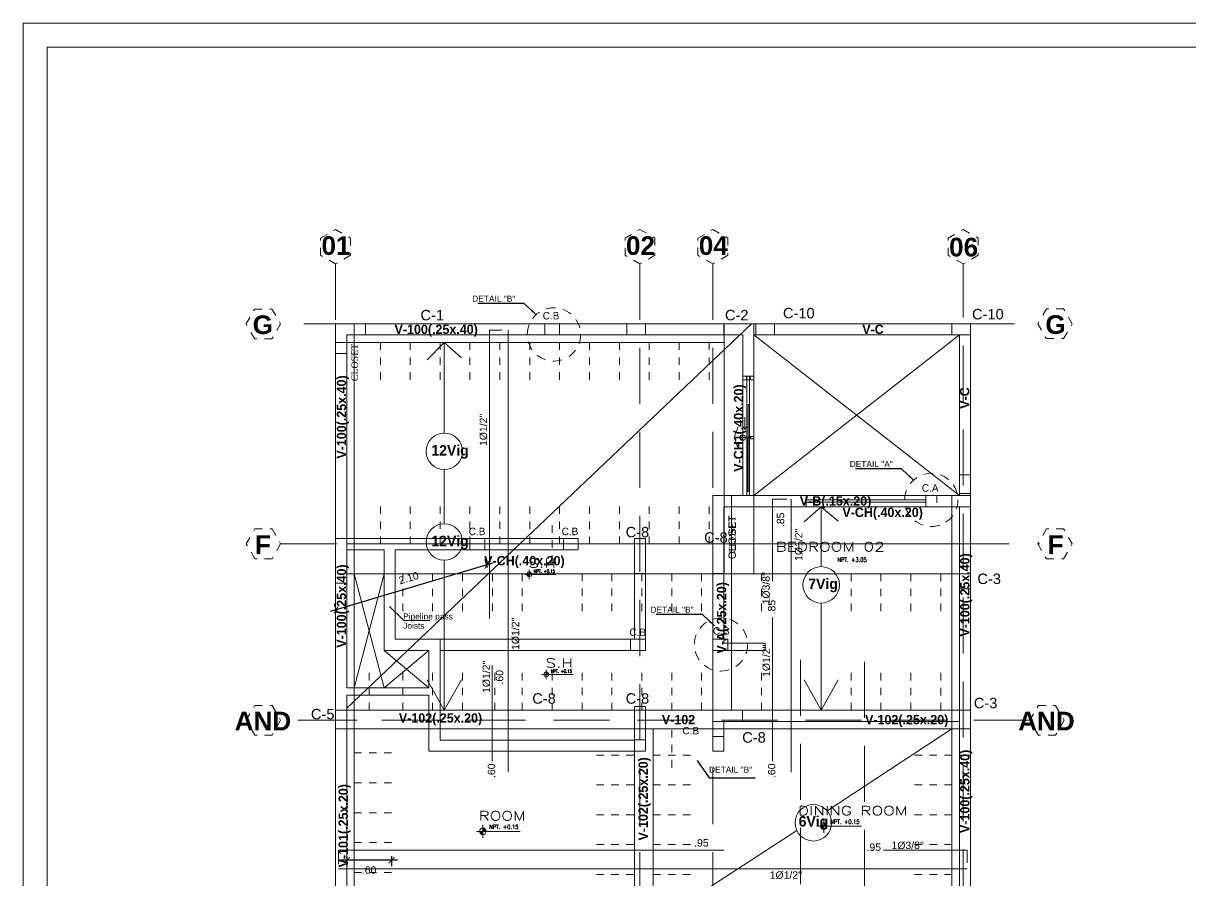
# Model space of a CAD drawing. Header units: millimetres. Extents: x -59 to 123, y 54 to 155.
# Drawn here: x -58.94 to -43.33, y 72.66 to 84.13 of the extents above; entities that cross this region are included whole.
import ezdxf
from ezdxf.enums import TextEntityAlignment as Align

# ---------------------------------------------------------------- set-up
doc = ezdxf.new("R2010")
doc.units = ezdxf.units.MM
for name, pattern in [('ACAD_ISO02W100', [15, 12, -3]), ('CONTINUA', [0]), ('DASHED', [0.75, 0.5, -0.25]), ('DASHED2', [0.375, 0.25, -0.125]), ('RAYITAS', [0.375, 0.25, -0.125])]:
    doc.linetypes.add(name, pattern=pattern)
doc.layers.get('0').update_dxf_attribs({"lineweight": 9})
doc.layers.get('Defpoints').update_dxf_attribs({"lineweight": 0})
doc.layers.add('A-TEX 010', color=7, linetype='Continuous')
doc.layers.add('TEXTO', color=2, linetype='Continuous')
for name, color, linetype, lineweight in [('A_mobiliario', 252, 'Continuous', 15), ('ACERO', 150, 'CONTINUA', 40), ('COLUMNAS', 1, 'Continuous', 53), ('COTA', 4, 'Continuous', 9), ('COTAS', 8, 'Continuous', 5), ('DET-CORTE', 86, 'Continuous', 50), ('EJES', 6, 'ACAD_ISO02W100', 5), ('murobajo', 7, 'Continuous', 30), ('MUROS', 7, 'Continuous', 80), ('PLUMA 1', 1, 'Continuous', 9), ('pluma1', 1, 'Continuous', 9), ('TEXTO VIGAS', 2, 'Continuous', 20), ('VENTANAS', 7, 'Continuous', 0), ('VIDRIO', 7, 'Continuous', 5), ('VIGAS', 2, 'Continuous', 25), ('viguetas', 254, 'DASHED2', 9)]:
    doc.layers.add(name, color=color, linetype=linetype, lineweight=lineweight)
doc.styles.add('estilo1', font='arial.ttf')
doc.styles.add('Henry', font='GOTHICB.TTF')
doc.styles.add('LUIS', font='arial.ttf')
doc.styles.add('ROMANS', font='ROMANS.SHX', dxfattribs={"width": 1.35, "height": 0.29})
doc.styles.add('ROMANS 0.75', font='romans.shx', dxfattribs={"width": 0.75})
doc.styles.get("Standard").update_dxf_attribs({"font": 'arial.ttf'})
doc.styles.add('STILUS', font='arial.ttf')
doc.styles.add('style1', font='arial.ttf', dxfattribs={"height": 0.1})
doc.styles.add('style2', font='bgothm.ttf')
doc.dimstyles.new('luis', dxfattribs={"dimtxt": 0.08, "dimasz": 0.05, "dimexe": 0.05, "dimexo": 0.1, "dimgap": 0.05, "dimtad": 2, "dimzin": 4, "dimdsep": 46, "dimtxsty": 'LUIS', "dimblk": 'ARCHTICK', "dimcen": 2, "dimdle": 0.05, "dimclrd": 256, "dimclre": 256, "dimclrt": 56, "dimaunit": 1, "dimadec": 0, "dimazin": 0, "dimtfac": 1, "dimtix": 1, "dimtmove": 0, "dimatfit": 3, "dimfxl": 1, "dimlwd": -1, "dimlwe": -1, "dimarcsym": 0})
doc.dimstyles.new('luis1', dxfattribs={"dimtxt": 0.1, "dimasz": 0.08, "dimexe": 0.08, "dimexo": 0.08, "dimgap": 0.08, "dimtad": 2, "dimzin": 4, "dimdsep": 46, "dimtxsty": 'style1', "dimblk": 'ARCHTICK', "dimcen": 2, "dimdle": 0.08, "dimclrd": 256, "dimclre": 256, "dimclrt": 256, "dimadec": 0, "dimazin": 1, "dimtfac": 1, "dimtix": 1, "dimtmove": 0, "dimatfit": 3, "dimfxl": 1, "dimtolj": 1, "dimarcsym": 0})

# ---------------------------------------------------------------- blocks, each defined once
blk = doc.blocks.new('A$C45F17A5E')
at = {"color": 250, "lineweight": 0}
for p, q in [((0.13, 0.259), (0.13, 0.203)), ((0.144, 0.229), (0.144, 0)), ((0.158, 0.259), (0.158, 0.203))]:
    blk.add_line(p, q, dxfattribs=at)
blk.add_lwpolyline([(0.288, 0.052), (0.144, 0), (0, 0.052)], dxfattribs=at)
blk.add_circle((0.144, 0.114), 0.0379, dxfattribs=at)
blk = doc.blocks.new('_ArchTick')
at = {"color": 0, "linetype": 'ByBlock', "const_width": 0.15}
blk.add_lwpolyline([(-0.5, -0.5), (0.5, 0.5)], dxfattribs=at)
blk = doc.blocks.new('*D875')
at = {"layer": 'Defpoints', "color": 0, "ltscale": 0.02, "transparency": 16777216}
for p in [(-54.61, 73.057), (-54.61, 72.923), (-54.01, 73.057)]:
    blk.add_point(p, dxfattribs=at)
at = {"layer": 'viguetas', "linetype": 'Continuous', "lineweight": -2, "ltscale": 0.02, "transparency": 16777216}
for p, q in [((-53.93, 72.923), (-54.69, 72.923)), ((-54.61, 72.977), (-54.61, 72.843)), ((-54.01, 72.977), (-54.01, 72.843))]:
    blk.add_line(p, q, dxfattribs=at)
at = {"layer": 'viguetas', "lineweight": -2, "ltscale": 0.02, "transparency": 16777216, "xscale": 0.08, "yscale": 0.08, "zscale": 0.08, "rotation": 180}
blk.add_blockref('_ArchTick', (-54.61, 72.923), dxfattribs=at)
at = {"layer": 'viguetas', "lineweight": -2, "ltscale": 0.02, "transparency": 16777216, "xscale": 0.08, "yscale": 0.08, "zscale": 0.08}
blk.add_blockref('_ArchTick', (-54.01, 72.923), dxfattribs=at)
at = {"layer": 'viguetas', "lineweight": 5, "ltscale": 0.02, "transparency": 16777216, "insert": (-54.31, 72.792), "char_height": 0.1, "attachment_point": 5, "style": 'style1'}
blk.add_mtext('\\A1;.60', dxfattribs=at)
blk = doc.blocks.new('*D1095')
at = {"layer": 'COLUMNAS', "linetype": 'Continuous', "lineweight": -2, "transparency": 16777216}
for p, q in [((-52.659, 76.901), (-54.827, 76.255)), ((-52.724, 76.837), (-52.759, 76.955)), ((-54.738, 76.237), (-54.773, 76.355))]:
    blk.add_line(p, q, dxfattribs=at)
at = {"layer": 'Defpoints', "color": 0, "linetype": 'CONTINUA', "transparency": 16777216}
for p in [(-52.701, 76.76), (-54.751, 76.278), (-54.715, 76.16)]:
    blk.add_point(p, dxfattribs=at)
at = {"layer": 'COLUMNAS', "linetype": 'CONTINUA', "lineweight": -2, "transparency": 16777216, "xscale": 0.08, "yscale": 0.08, "zscale": 0.08}
for p, rotation in [((-52.736, 76.878), 16.58571095109226), ((-54.751, 76.278), 196.5857109510922)]:
    blk.add_blockref('_ArchTick', p, dxfattribs=dict(at, rotation=rotation))
at = {"layer": 'COLUMNAS', "linetype": 'CONTINUA', "lineweight": 5, "transparency": 16777216, "insert": (-53.781, 76.703), "char_height": 0.1, "attachment_point": 5, "rotation": 16.5857, "style": 'style1'}
blk.add_mtext('\\A1;2.10', dxfattribs=at)

msp = doc.modelspace()

# ---------------------------------------------------------------- linework, layer by layer
at = {"lineweight": 5}
for p, q in [((-49.3099, 79.4074), (-49.3099, 77.8074)), ((-52.2278, 76.751), (-51.8062, 76.751)), ((-51.9994, 75.4116), (-51.5778, 75.4116)), ((-51.9391, 75.3491), (-51.9391, 75.474)), ((-48.307, 73.3788), (-47.7215, 73.3788)), ((-52.8722, 73.3107), (-52.2867, 73.3107))]:
    msp.add_line(p, q, dxfattribs=at)
at = {"color": 3, "lineweight": 5, "ltscale": 0.2}
for points in [[(-51.7599, 79.9574), (-51.9599, 79.9574), (-51.9599, 80.1074), (-51.7599, 80.1074)], [(-52.7599, 77.0824), (-52.9599, 77.0824), (-52.9599, 77.2324), (-52.7599, 77.2324)], [(-51.5102, 77.0824), (-51.7102, 77.0824), (-51.7102, 77.2324), (-51.5102, 77.2324)], [(-50.6102, 75.7324), (-50.8102, 75.7324), (-50.8102, 75.8824), (-50.6102, 75.8824)], [(-49.7076, 75.8824), (-49.5076, 75.8824), (-49.5076, 75.7324), (-49.7076, 75.7324)], [(-49.7102, 74.3824), (-49.7102, 74.5824), (-49.5602, 74.5824), (-49.5602, 74.3824)]]:
    msp.add_lwpolyline(points, close=True, dxfattribs=at)
at = {"lineweight": 5}
for points in [[(-49.2815, 78.8585), (-49.2815, 78.6862)], [(-49.2579, 78.7321), (-49.2815, 78.6862), (-49.3052, 78.7321)], [(-52.1675, 76.6886), (-52.1675, 76.8135)], [(-52.7884, 73.224), (-52.7884, 73.3975)], [(-48.2233, 73.2921), (-48.2233, 73.4656)]]:
    msp.add_lwpolyline(points, dxfattribs=at)
at = {"color": 3, "linetype": 'RAYITAS', "lineweight": 5, "ltscale": 0.2}
msp.add_lwpolyline([(-46.7099, 77.8074), (-46.7099, 77.6574), (-46.8599, 77.6574), (-46.8599, 77.8074)], close=True, dxfattribs=at)
at = {"lineweight": 5}
for points, const_width in [([(-52.1835, 76.751, 0.4142136), (-52.1675, 76.7351)], 0.0319), ([(-52.1516, 76.751, 0.4142136), (-52.1675, 76.767, 0.4142136)], 0.0319), ([(-48.2454, 73.3788, 0.4142136), (-48.2233, 73.3567)], 0.0443), ([(-48.2011, 73.3788, 0.4142136), (-48.2233, 73.401, 0.4142136)], 0.0443), ([(-52.8106, 73.3107, 0.4142136), (-52.7884, 73.2886)], 0.0443), ([(-52.7663, 73.3107, 0.4142136), (-52.7884, 73.3329, 0.4142136)], 0.0443)]:
    msp.add_lwpolyline(points, format="xyb", dxfattribs=dict(at, const_width=const_width))
for centre, radius in [((-52.1675, 76.751), 0.0319), ((-51.9391, 75.4116), 0.0319), ((-48.2233, 73.3788), 0.0443), ((-52.7884, 73.3107), 0.0443)]:
    msp.add_circle(centre, radius, dxfattribs=at)
for start, end in [(180, 270), (0, 90)]:
    msp.add_arc((-51.9391, 75.4116), 0.0159, start, end, dxfattribs=at)
at = {"layer": 'A_mobiliario', "color": 6, "lineweight": 5}
for points in [[(-54.7602, 79.7074), (-54.6102, 79.7074), (-54.6102, 79.9574), (-54.3602, 79.9574), (-54.3602, 80.1074), (-54.7602, 80.1074), (-54.7602, 79.7074)], [(-54.7602, 79.7074), (-54.6102, 79.7074), (-54.6102, 79.9574), (-54.3602, 79.9574), (-54.3602, 80.1074), (-54.7602, 80.1074), (-54.7602, 79.7074)], [(-54.7599, 79.7074), (-54.6099, 79.7074), (-54.6099, 79.9574), (-54.3599, 79.9574), (-54.3599, 80.1074), (-54.7599, 80.1074), (-54.7599, 79.7074)], [(-54.7599, 79.7074), (-54.6099, 79.7074), (-54.6099, 79.9574), (-54.3599, 79.9574), (-54.3599, 80.1074), (-54.7599, 80.1074), (-54.7599, 79.7074)], [(-49.5602, 80.1074), (-49.1602, 80.1074), (-49.1602, 79.3574), (-49.3102, 79.3574), (-49.3102, 79.9574), (-49.5602, 79.9574), (-49.5602, 80.1074), (-49.1602, 80.1074)], [(-49.5602, 80.1074), (-49.1602, 80.1074), (-49.1602, 79.3574), (-49.3102, 79.3574), (-49.3102, 79.9574), (-49.5602, 79.9574), (-49.5602, 80.1074), (-49.1602, 80.1074)], [(-49.5599, 80.1074), (-49.1599, 80.1074), (-49.1599, 79.3574), (-49.3099, 79.3574), (-49.3099, 79.9574), (-49.5599, 79.9574), (-49.5599, 80.1074), (-49.1599, 80.1074)], [(-49.5599, 80.1074), (-49.1599, 80.1074), (-49.1599, 79.3574), (-49.3099, 79.3574), (-49.3099, 79.9574), (-49.5599, 79.9574), (-49.5599, 80.1074), (-49.1599, 80.1074)]]:
    msp.add_lwpolyline(points, dxfattribs=at)
at = {"layer": 'A_mobiliario', "color": 5, "lineweight": 5}
for points in [[(-54.7599, 79.7074), (-54.6099, 79.7074), (-54.6099, 79.9574), (-54.3599, 79.9574), (-54.3599, 80.1074), (-54.7599, 80.1074), (-54.7599, 79.7074)], [(-49.5599, 80.1074), (-49.1599, 80.1074), (-49.1599, 79.3574), (-49.3099, 79.3574), (-49.3099, 79.9574), (-49.5599, 79.9574), (-49.5599, 80.1074), (-49.1599, 80.1074)]]:
    msp.add_lwpolyline(points, dxfattribs=at)
at = {"layer": 'A_mobiliario', "color": 6, "lineweight": 5}
for points in [[(-50.6102, 79.9574), (-50.6102, 80.1074), (-50.8602, 80.1074), (-50.8602, 79.9574)], [(-50.6102, 79.9574), (-50.6102, 80.1074), (-50.8602, 80.1074), (-50.8602, 79.9574)], [(-49.1352, 79.9574), (-48.8852, 79.9574), (-48.8852, 80.1074), (-49.1352, 80.1074)], [(-49.1352, 79.9574), (-48.8852, 79.9574), (-48.8852, 80.1074), (-49.1352, 80.1074)], [(-49.1349, 79.9574), (-48.8849, 79.9574), (-48.8849, 80.1074), (-49.1349, 80.1074)], [(-49.1349, 79.9574), (-48.8849, 79.9574), (-48.8849, 80.1074), (-49.1349, 80.1074)], [(-46.5102, 79.9574), (-46.2602, 79.9574), (-46.2602, 80.1074), (-46.5102, 80.1074)], [(-46.5102, 79.9574), (-46.2602, 79.9574), (-46.2602, 80.1074), (-46.5102, 80.1074)], [(-46.5099, 79.9574), (-46.2599, 79.9574), (-46.2599, 80.1074), (-46.5099, 80.1074)], [(-46.5099, 79.9574), (-46.2599, 79.9574), (-46.2599, 80.1074), (-46.5099, 80.1074)], [(-46.2602, 77.8324), (-46.2602, 78.0824), (-46.4102, 78.0824), (-46.4102, 77.8324)], [(-46.2599, 77.8324), (-46.2599, 78.0824), (-46.4099, 78.0824), (-46.4099, 77.8324)], [(-54.6102, 77.2324), (-54.7602, 77.2324), (-54.7602, 76.6324), (-54.6102, 76.6324)], [(-54.6102, 77.2324), (-54.7602, 77.2324), (-54.7602, 76.6324), (-54.6102, 76.6324)], [(-54.6099, 77.2324), (-54.7599, 77.2324), (-54.7599, 76.6324), (-54.6099, 76.6324)], [(-54.6099, 77.2324), (-54.7599, 77.2324), (-54.7599, 76.6324), (-54.6099, 76.6324)], [(-50.7602, 77.16), (-50.6102, 77.16), (-50.6102, 76.7645), (-50.7602, 76.7645)], [(-50.7599, 77.16), (-50.6099, 77.16), (-50.6099, 76.7645), (-50.7599, 76.7645)], [(-49.7102, 77.16), (-49.5602, 77.16), (-49.5602, 76.7645), (-49.7102, 76.7645)], [(-49.7099, 77.16), (-49.5599, 77.16), (-49.5599, 76.7645), (-49.7099, 76.7645)], [(-46.2602, 77.16), (-46.4102, 77.16), (-46.4102, 76.56), (-46.2602, 76.56)], [(-46.2602, 77.16), (-46.4102, 77.16), (-46.4102, 76.56), (-46.2602, 76.56)], [(-46.2599, 77.16), (-46.4099, 77.16), (-46.4099, 76.56), (-46.2599, 76.56)], [(-46.2599, 77.16), (-46.4099, 77.16), (-46.4099, 76.56), (-46.2599, 76.56)], [(-54.5102, 74.9329), (-54.7602, 74.9329), (-54.7602, 74.6829), (-54.5102, 74.6829)], [(-54.5102, 74.9329), (-54.7602, 74.9329), (-54.7602, 74.6829), (-54.5102, 74.6829)], [(-54.5099, 74.9329), (-54.7599, 74.9329), (-54.7599, 74.6829), (-54.5099, 74.6829)], [(-54.5099, 74.9329), (-54.7599, 74.9329), (-54.7599, 74.6829), (-54.5099, 74.6829)], [(-50.7602, 74.9324), (-50.6102, 74.9324), (-50.6102, 74.537), (-50.7602, 74.537)], [(-50.7599, 74.9324), (-50.6099, 74.9324), (-50.6099, 74.537), (-50.7599, 74.537)], [(-49.7102, 74.7824), (-49.7102, 74.9324), (-49.3148, 74.9324), (-49.3148, 74.7824)], [(-49.3148, 74.9324), (-49.3148, 74.7824), (-49.7102, 74.7824), (-49.7102, 74.9324)], [(-49.7099, 74.7824), (-49.7099, 74.9324), (-49.3144, 74.9324), (-49.3144, 74.7824)], [(-49.3144, 74.9324), (-49.3144, 74.7824), (-49.7099, 74.7824), (-49.7099, 74.9324)], [(-46.2602, 74.9324), (-46.4102, 74.9324), (-46.4102, 74.3324), (-46.2602, 74.3324)], [(-46.2602, 74.9324), (-46.4102, 74.9324), (-46.4102, 74.3324), (-46.2602, 74.3324)], [(-46.2599, 74.9324), (-46.4099, 74.9324), (-46.4099, 74.3324), (-46.2599, 74.3324)], [(-46.2599, 74.9324), (-46.4099, 74.9324), (-46.4099, 74.3324), (-46.2599, 74.3324)]]:
    msp.add_lwpolyline(points, close=True, dxfattribs=at)
at = {"layer": 'A_mobiliario', "color": 5, "lineweight": 5}
for points in [[(-49.1349, 79.9574), (-48.8849, 79.9574), (-48.8849, 80.1074), (-49.1349, 80.1074)], [(-46.5099, 79.9574), (-46.2599, 79.9574), (-46.2599, 80.1074), (-46.5099, 80.1074)], [(-54.6099, 77.2324), (-54.7599, 77.2324), (-54.7599, 76.6324), (-54.6099, 76.6324)], [(-50.7599, 77.16), (-50.6099, 77.16), (-50.6099, 76.7645), (-50.7599, 76.7645)], [(-46.2599, 77.16), (-46.4099, 77.16), (-46.4099, 76.56), (-46.2599, 76.56)], [(-54.5099, 74.9329), (-54.7599, 74.9329), (-54.7599, 74.6829), (-54.5099, 74.6829)], [(-50.7599, 74.9324), (-50.6099, 74.9324), (-50.6099, 74.537), (-50.7599, 74.537)], [(-46.2599, 74.9324), (-46.4099, 74.9324), (-46.4099, 74.3324), (-46.2599, 74.3324)]]:
    msp.add_lwpolyline(points, close=True, dxfattribs=at)
at = {"layer": 'ACERO', "lineweight": 5}
for p, q in [((-48.9109, 76.1793), (-48.9109, 74.4793)), ((-52.6613, 75.5361), (-52.6613, 74.2523)), ((-48.9109, 75.5361), (-48.9109, 74.2523)), ((-49.5597, 73.0574), (-54.7218, 73.0574)), ((-54.7218, 72.8719), (-54.7218, 73.0574)), ((-46.3054, 73.0574), (-47.4253, 73.0574)), ((-46.3054, 72.8874), (-46.3054, 73.0574)), ((-46.3054, 72.8074), (-54.7182, 72.8074))]:
    msp.add_line(p, q, dxfattribs=at)
for points in [[(-52.701, 76.16), (-52.701, 80.0227), (-52.5337, 80.0227)], [(-52.451, 80.0227), (-52.451, 74.1045)], [(-48.9109, 76.6628), (-48.9109, 77.7565), (-48.7182, 77.7565)], [(-48.6597, 77.7575), (-48.6597, 74.1045)]]:
    msp.add_lwpolyline(points, dxfattribs=at)
at = {"layer": 'COTAS', "linetype": 'RAYITAS', "lineweight": 5, "ltscale": 0.5}
for centre in [(-51.8366, 79.9637), (-46.7846, 77.7484), (-49.6007, 75.8128)]:
    msp.add_circle(centre, 0.3563, dxfattribs=at)
at = {"layer": 'Defpoints', "lineweight": 5, "ltscale": 0.5}
msp.add_lwpolyline([(-58.9383, 54.3471), (-14.6883, 54.3471), (-14.6883, 84.1298), (-58.9383, 84.1298)], close=True, dxfattribs=at)
at = {"layer": 'DET-CORTE', "lineweight": 5, "ltscale": 0.5}
msp.add_lwpolyline([(-58.6204, 54.6651), (-15.0063, 54.6651), (-15.0063, 83.8118), (-58.6204, 83.8118)], close=True, dxfattribs=at)
at = {"layer": 'EJES', "linetype": 'DASHED', "lineweight": 5, "ltscale": 1.5}
for p, q in [((-54.7602, 80.9086), (-54.7602, 59.7498)), ((-54.7602, 80.9086), (-54.7602, 59.7498)), ((-50.6852, 80.9086), (-50.6852, 59.7498)), ((-50.6852, 80.9086), (-50.6852, 59.7498)), ((-49.7102, 80.9086), (-49.7102, 59.7498)), ((-46.3602, 68.9408), (-46.3602, 80.9086)), ((-51.0604, 80.1049), (-55.5243, 80.1049)), ((-49.7953, 80.1074), (-45.3314, 80.1074)), ((-55.4941, 77.16), (-45.3314, 77.16)), ((-48.5352, 75.6058), (-48.5352, 60.3311)), ((-47.6792, 75.5808), (-47.6792, 60.3062)), ((-52.2661, 74.7981), (-55.5229, 74.7981)), ((-45.468, 74.7981), (-55.1151, 74.7981))]:
    msp.add_line(p, q, dxfattribs=at)
at = {"layer": 'EJES', "lineweight": 5, "ltscale": 0.003}
for points in [[(-54.5605, 81.0239), (-54.7602, 80.9086), (-54.9598, 81.0239), (-54.9598, 81.2544), (-54.7602, 81.3696), (-54.5605, 81.2544)], [(-50.4855, 81.0239), (-50.6852, 80.9086), (-50.8848, 81.0239), (-50.8848, 81.2544), (-50.6852, 81.3696), (-50.4855, 81.2544)], [(-49.5105, 81.0239), (-49.7102, 80.9086), (-49.9098, 81.0239), (-49.9098, 81.2544), (-49.7102, 81.3696), (-49.5105, 81.2544)], [(-46.1605, 81.0239), (-46.3602, 80.9086), (-46.5598, 81.0239), (-46.5598, 81.2544), (-46.3602, 81.3696), (-46.1605, 81.2544)], [(-55.8413, 79.9053), (-55.9565, 80.1049), (-55.8413, 80.3046), (-55.6108, 80.3046), (-55.4955, 80.1049), (-55.6108, 79.9053)], [(-45.0144, 79.9078), (-44.8992, 80.1074), (-45.0144, 80.307), (-45.2449, 80.307), (-45.3602, 80.1074), (-45.2449, 79.9078)], [(-55.8399, 76.9603), (-55.9551, 77.16), (-55.8399, 77.3596), (-55.6094, 77.3596), (-55.4941, 77.16), (-55.6094, 76.9603)], [(-45.0144, 76.9603), (-44.8992, 77.16), (-45.0144, 77.3596), (-45.2449, 77.3596), (-45.3602, 77.16), (-45.2449, 76.9603)], [(-55.8399, 74.5985), (-55.9551, 74.7981), (-55.8399, 74.9978), (-55.6094, 74.9978), (-55.4941, 74.7981), (-55.6094, 74.5985)], [(-45.3527, 74.5985), (-45.468, 74.7981), (-45.3527, 74.9978), (-45.1222, 74.9978), (-45.0069, 74.7981), (-45.1222, 74.5985)]]:
    msp.add_lwpolyline(points, close=True, dxfattribs=at)
at = {"layer": 'murobajo', "lineweight": 5}
for p, q in [((-49.1599, 80.1074), (-46.2599, 80.1074)), ((-46.2599, 77.8074), (-46.2599, 80.1074)), ((-46.4099, 79.9574), (-49.1599, 79.9574)), ((-46.4099, 77.8074), (-46.4099, 79.9574)), ((-48.4599, 77.8074), (-46.8599, 77.8074)), ((-48.4599, 77.6574), (-46.8599, 77.6574))]:
    msp.add_line(p, q, dxfattribs=at)
at = {"layer": 'MUROS', "linetype": 'CONTINUA', "lineweight": 5}
for p, q in [((-49.1602, 80.1074), (-54.7602, 80.1074)), ((-54.7602, 80.1074), (-54.7602, 64.6824)), ((-49.1602, 80.1074), (-46.2602, 80.1074)), ((-49.1602, 79.4074), (-49.1602, 80.1074)), ((-46.2602, 77.8074), (-46.2602, 80.1074)), ((-49.3102, 79.9574), (-54.6102, 79.9574)), ((-54.6102, 79.9574), (-54.6102, 77.2324)), ((-49.3102, 79.4074), (-49.3102, 79.9574)), ((-46.4102, 79.9574), (-49.1602, 79.9574)), ((-49.1602, 79.9574), (-46.4102, 77.8074)), ((-46.4102, 79.9574), (-49.1602, 77.8074)), ((-46.4102, 77.8074), (-46.4102, 79.9574)), ((-49.3102, 79.4074), (-49.1602, 79.4074)), ((-49.2527, 77.8074), (-49.2527, 79.4074)), ((-49.2202, 77.8074), (-49.2202, 79.4074)), ((-49.7102, 77.8074), (-49.7102, 75.7324)), ((-49.7102, 77.8074), (-48.4602, 77.8074)), ((-49.7102, 77.8074), (-49.7102, 75.7324)), ((-48.4602, 77.8074), (-48.4602, 77.6574)), ((-48.4602, 77.7499), (-46.8602, 77.7499)), ((-46.8602, 77.8074), (-46.2602, 77.8074)), ((-46.8602, 77.6574), (-46.8602, 77.8074)), ((-46.2602, 71.9074), (-46.2602, 77.8074)), ((-49.5602, 77.6574), (-49.5602, 75.8324)), ((-49.5602, 77.6574), (-48.4602, 77.6574)), ((-48.4602, 77.7174), (-46.8602, 77.7174)), ((-46.8602, 77.6574), (-46.4102, 77.6574)), ((-46.4102, 74.9324), (-46.4102, 77.6574)), ((-54.0102, 77.2324), (-54.6102, 77.2324)), ((-54.6102, 77.2324), (-51.5102, 77.2324)), ((-54.0099, 77.2324), (-54.6099, 77.2324)), ((-54.0099, 77.2324), (-54.6099, 77.2324)), ((-51.5102, 77.2324), (-51.5102, 77.0824)), ((-50.7602, 77.2324), (-50.6102, 77.2324)), ((-50.7602, 77.2324), (-50.7602, 75.8824)), ((-50.6102, 77.2324), (-50.6102, 75.7324)), ((-54.6102, 77.0824), (-54.6102, 76.6074)), ((-54.6102, 77.0824), (-54.6102, 75.2324)), ((-54.6102, 77.0824), (-54.1102, 77.0824)), ((-54.5099, 77.0824), (-54.1099, 77.0824)), ((-54.1102, 77.0824), (-54.1102, 75.7324)), ((-53.9602, 77.0824), (-51.5102, 77.0824)), ((-53.9602, 77.0824), (-53.9602, 75.8824)), ((-53.3602, 75.8824), (-50.7602, 75.8824)), ((-53.3602, 75.7324), (-50.6102, 75.7324)), ((-53.3602, 75.7324), (-50.6102, 75.7324)), ((-49.7102, 75.7324), (-49.0102, 75.7324)), ((-49.0102, 75.8324), (-49.5602, 75.8324)), ((-49.0102, 75.7324), (-49.0102, 75.8324)), ((-54.6102, 75.1324), (-54.6102, 70.3324)), ((-53.5102, 74.3824), (-53.5102, 74.9328)), ((-53.3602, 74.5324), (-53.3602, 74.9328)), ((-50.7602, 74.9824), (-50.7602, 74.5324)), ((-50.6102, 74.9824), (-50.7602, 74.9824)), ((-50.6102, 74.9824), (-50.6102, 74.3824)), ((-49.7102, 74.9324), (-46.4102, 74.9324)), ((-49.7102, 74.9324), (-49.7102, 74.3824)), ((-49.5602, 74.7824), (-46.4102, 74.7824)), ((-49.5602, 74.3824), (-49.5602, 74.7824)), ((-46.4102, 72.0574), (-46.4102, 74.7824)), ((-53.3602, 74.5324), (-50.7602, 74.5324)), ((-53.5102, 74.3824), (-50.6102, 74.3824)), ((-49.7102, 74.3824), (-49.5602, 74.3824))]:
    msp.add_line(p, q, dxfattribs=at)
at = {"layer": 'PLUMA 1', "lineweight": 5}
for points in [[(-54.6099, 74.9588), (-49.1913, 80.1074)], [(-53.3045, 79.8574), (-53.5341, 79.6252)], [(-53.3045, 78.6427), (-53.3045, 79.8574)], [(-53.3045, 79.8574), (-53.075, 79.6518)], [(-53.3045, 77.4279), (-53.3045, 78.155)], [(-48.2597, 77.6574), (-48.4893, 77.4555)], [(-48.2597, 76.855), (-48.2597, 77.6574)], [(-48.2597, 77.6574), (-48.0301, 77.4644)], [(-53.3045, 74.9329), (-53.3045, 76.9402)], [(-48.2597, 74.9326), (-48.2597, 76.3673)], [(-53.3045, 74.9329), (-53.5341, 75.3412)], [(-53.3045, 74.9329), (-53.075, 75.3412)], [(-48.2597, 74.9326), (-48.4893, 75.3409)], [(-48.2597, 74.9326), (-48.0301, 75.3409)]]:
    msp.add_lwpolyline(points, dxfattribs=at)
for centre in [(-53.3045, 78.3988), (-53.3045, 77.1841), (-48.2597, 76.6111), (-48.364, 73.4252)]:
    msp.add_circle(centre, 0.2439, dxfattribs=at)
at = {"layer": 'pluma1', "lineweight": 5}
for points in [[(-48.1807, 73.5859), (-46.5099, 74.6824)], [(-54.5099, 69.4706), (-48.5845, 73.3209)]]:
    msp.add_lwpolyline(points, dxfattribs=at)
at = {"layer": 'VENTANAS', "lineweight": 5, "ltscale": 0.25}
msp.add_lwpolyline([(-49.2099, 79.4074), (-49.2599, 79.4074), (-49.2599, 79.3574), (-49.2099, 79.3574)], close=True, dxfattribs=at)
at = {"layer": 'VIDRIO', "lineweight": 5}
for p, q in [((-49.2349, 77.8574), (-49.2349, 79.0252)), ((-49.2199, 79.0252), (-49.2349, 79.0252)), ((-49.2349, 79.0252), (-49.2349, 77.8574)), ((-49.2199, 78.3002), (-49.2199, 79.0252)), ((-49.2499, 77.8574), (-49.2499, 78.5824)), ((-49.2349, 78.5824), (-49.2499, 78.5824)), ((-49.2349, 78.3002), (-49.2199, 78.3002))]:
    msp.add_line(p, q, dxfattribs=at)
at = {"layer": 'VIGAS', "linetype": 'CONTINUA', "lineweight": 5}
for p, q in [((-54.1099, 76.76), (-54.5099, 75.2324)), ((-54.5099, 76.76), (-54.1099, 75.2324)), ((-54.1099, 76.76), (-54.1099, 76.4024)), ((-53.9599, 76.76), (-53.9599, 75.8824)), ((-54.1102, 75.8824), (-54.1099, 75.8824)), ((-53.9602, 75.8824), (-53.3602, 75.8824)), ((-53.3602, 74.9328), (-53.3602, 75.8824)), ((-54.1102, 75.7324), (-53.5102, 75.7324)), ((-54.1102, 75.7324), (-53.9599, 75.7324)), ((-53.5102, 75.2324), (-53.5102, 75.7324)), ((-53.5102, 75.2324), (-54.6102, 75.2324)), ((-53.5102, 75.1324), (-54.6102, 75.1324)), ((-53.5102, 74.9328), (-53.5102, 75.1324))]:
    msp.add_line(p, q, dxfattribs=at)
for points in [[(-54.5099, 64.6824), (-54.7599, 64.6824), (-54.7599, 80.1074), (-54.5099, 80.1074)], [(-54.7599, 79.8574), (-49.5599, 79.8574), (-49.5599, 80.1074), (-54.7599, 80.1074)], [(-49.5599, 76.76), (-49.1599, 76.76), (-49.1599, 80.1074), (-49.5599, 80.1074)], [(-49.4597, 74.9324), (-49.7099, 74.9324), (-49.7099, 77.8074), (-49.4597, 77.8074)], [(-46.5099, 71.8109), (-46.2599, 71.8109), (-46.2599, 77.8074), (-46.5099, 77.8074)], [(-54.6099, 77.16), (-46.2599, 77.16), (-46.2599, 76.76), (-54.6099, 76.76)], [(-54.5099, 74.9329), (-46.2599, 74.9324), (-46.2599, 74.6824), (-54.5099, 74.6829)], [(-50.7599, 64.6824), (-50.5097, 64.6824), (-50.5097, 74.6827), (-50.7599, 74.6827)]]:
    msp.add_lwpolyline(points, close=True, dxfattribs=at)
for points in [[(-48.8602, 80.1074), (-46.2602, 80.1074), (-46.2602, 77.8074)], [(-48.8602, 79.9574), (-46.4102, 79.9574), (-46.4102, 77.8074)], [(-49.5599, 77.8074), (-46.2599, 77.8074)], [(-49.5599, 77.6574), (-46.2599, 77.6574)], [(-54.1102, 75.8824), (-54.1099, 75.8824), (-54.1099, 76.76)], [(-54.1102, 75.7324), (-53.5102, 75.2324)], [(-54.1099, 75.2324), (-53.5102, 75.7324)]]:
    msp.add_lwpolyline(points, dxfattribs=at)
at = {"layer": 'viguetas', "lineweight": 5, "ltscale": 0.02}
for points in [[(-54.1599, 79.3574), (-54.1599, 79.8574)], [(-53.7599, 79.3574), (-53.7599, 79.8574)], [(-53.3599, 79.3574), (-53.3599, 79.8574)], [(-52.9599, 79.3574), (-52.9599, 79.8574)], [(-52.5599, 79.3574), (-52.5599, 79.8574)], [(-52.1599, 79.3574), (-52.1599, 79.8574)], [(-51.7599, 79.3574), (-51.7599, 79.8574)], [(-51.3599, 79.3574), (-51.3599, 79.8574)], [(-50.9599, 79.3574), (-50.9599, 79.8574)], [(-50.5599, 79.3574), (-50.5599, 79.8574)], [(-50.1599, 79.3574), (-50.1599, 79.8574)], [(-49.7599, 79.3574), (-49.7599, 79.8574)], [(-54.1599, 77.16), (-54.1599, 77.66)], [(-53.7599, 77.16), (-53.7599, 77.66)], [(-53.3599, 77.16), (-53.3599, 77.66)], [(-52.9599, 77.16), (-52.9599, 77.66)], [(-52.5599, 77.16), (-52.5599, 77.66)], [(-52.1599, 77.16), (-52.1599, 77.66)], [(-51.7599, 77.16), (-51.7599, 77.66)], [(-51.3599, 77.16), (-51.3599, 77.66)], [(-50.9599, 77.16), (-50.9599, 77.66)], [(-50.5599, 77.16), (-50.5599, 77.66)], [(-50.1599, 77.16), (-50.1599, 77.66)], [(-49.7599, 77.16), (-49.7599, 77.66)], [(-51.8597, 76.9084), (-51.8597, 77.4084)], [(-48.6597, 76.9074), (-48.6597, 77.4074)], [(-48.2597, 76.9074), (-48.2597, 77.4074)], [(-53.8597, 76.261), (-53.8597, 76.761)], [(-53.4597, 76.26), (-53.4597, 76.76)], [(-53.0597, 76.26), (-53.0597, 76.76)], [(-52.6597, 76.261), (-52.6597, 76.761)], [(-52.2597, 76.261), (-52.2597, 76.761)], [(-51.4597, 76.261), (-51.4597, 76.761)], [(-51.0597, 76.261), (-51.0597, 76.761)], [(-50.6597, 76.261), (-50.6597, 76.761)], [(-50.2597, 76.261), (-50.2597, 76.761)], [(-49.8597, 76.261), (-49.8597, 76.761)], [(-49.0597, 76.26), (-49.0597, 76.76)], [(-47.8597, 76.26), (-47.8597, 76.76)], [(-47.4597, 76.26), (-47.4597, 76.76)], [(-47.0597, 76.26), (-47.0597, 76.76)], [(-46.6597, 76.261), (-46.6597, 76.761)], [(-54.3095, 75.4329), (-54.3095, 74.9329)], [(-53.8597, 75.4329), (-53.8597, 74.9329)], [(-53.4597, 75.4329), (-53.4597, 74.9329)], [(-53.0597, 75.4329), (-53.0597, 74.9329)], [(-52.6289, 75.4328), (-52.6289, 74.9328)], [(-52.2597, 75.4329), (-52.2597, 74.9329)], [(-51.8597, 75.4329), (-51.8597, 74.9329)], [(-51.4597, 75.4329), (-51.4597, 74.9329)], [(-51.0597, 75.4329), (-51.0597, 74.9329)], [(-50.6597, 75.4329), (-50.6597, 74.9329)], [(-50.2597, 75.4329), (-50.2597, 74.9329)], [(-49.8597, 75.4329), (-49.8597, 74.9329)], [(-49.0597, 75.4326), (-49.0597, 74.9326)], [(-48.6597, 75.4326), (-48.6597, 74.9326)], [(-48.6597, 75.4326), (-48.6597, 74.9326)], [(-48.2597, 75.4326), (-48.2597, 74.9326)], [(-48.2597, 75.4326), (-48.2597, 74.9326)], [(-47.8597, 75.4326), (-47.8597, 74.9326)], [(-47.4597, 75.4326), (-47.4597, 74.9326)], [(-47.0597, 75.4326), (-47.0597, 74.9326)], [(-46.6597, 75.4315), (-46.6597, 74.9315)], [(-50.2598, 74.6675), (-50.2598, 74.1675)], [(-54.0099, 74.3608), (-54.5099, 74.3608)], [(-50.7684, 74.3327), (-51.2684, 74.3327)], [(-50.0097, 74.3327), (-50.5097, 74.3327)], [(-46.5099, 74.3327), (-47.0099, 74.3327)], [(-54.0099, 73.9608), (-54.5099, 73.9608)], [(-50.7684, 73.9327), (-51.2684, 73.9327)], [(-50.0097, 73.9327), (-50.5097, 73.9327)], [(-46.5099, 73.9327), (-47.0099, 73.9327)], [(-54.0099, 73.5608), (-54.5099, 73.5608)], [(-50.7684, 73.5327), (-51.2684, 73.5327)], [(-50.0097, 73.5327), (-50.5097, 73.5327)], [(-46.5099, 73.5327), (-47.0099, 73.5327)], [(-54.0099, 73.1608), (-54.5099, 73.1608)], [(-50.7684, 73.1327), (-51.2684, 73.1327)], [(-50.0097, 73.1327), (-50.5097, 73.1327)], [(-46.5099, 73.1327), (-47.0099, 73.1327)], [(-54.0099, 72.7608), (-54.5099, 72.7608)], [(-50.7684, 72.7327), (-51.2684, 72.7327)], [(-50.0097, 72.7327), (-50.5097, 72.7327)], [(-46.5099, 72.7327), (-47.0099, 72.7327)]]:
    msp.add_lwpolyline(points, dxfattribs=at)

# ---------------------------------------------------------------- block references
at = {"lineweight": 5, "rotation": 270}
msp.add_blockref('A$C45F17A5E', (-49.4243, 78.7263), dxfattribs=at)

# ---------------------------------------------------------------- texts
at = {"layer": 'A-TEX 010', "lineweight": 5, "char_height": 0.088128, "attachment_point": 2, "rotation": 90, "style": 'ROMANS'}
for insert in [(-54.5473, 79.5891), (-49.4942, 77.285)]:
    msp.add_mtext('{\\fTimes New Roman|b0|i0|c0|p18;CLOSET}', dxfattribs=dict(at, insert=insert))
at = {"layer": 'COTAS', "lineweight": 5, "style": 'LUIS'}
for s, p in [('DETAIL "B"', (-52.9296, 80.4032)), ('DETAIL "A"', (-47.8777, 78.1878)), ('DETAIL "B"', (-50.5436, 76.2391)), ('DETAIL "B"', (-49.7597, 74.0975))]:
    msp.add_text(s, height=0.08, dxfattribs=at).set_placement(p)
at = {"layer": 'COTAS', "color": 3, "linetype": 'RAYITAS', "lineweight": 5, "ltscale": 0.2, "style": 'style2'}
for s, p in [('C.B', (-51.9864, 80.2647)), ('C.A', (-46.9117, 77.9585)), ('C.B', (-52.9767, 77.3765)), ('C.B', (-51.7329, 77.3765)), ('C.B', (-50.827, 76.0265)), ('C.B', (-49.7086, 76.0449)), ('C.B', (-50.1161, 74.7092))]:
    msp.add_text(s, height=0.1, dxfattribs=at).set_placement(p, align=Align.TOP_LEFT)
at = {"layer": 'EJES', "lineweight": 5, "char_height": 0.25, "width": 0.015384, "style": 'STILUS'}
for s, insert, attachment_point in [('{\\fArial|b1|i0|c0|p34;01}', (-54.7531, 81.0251), 8), ('{\\fArial|b1|i0|c0|p34;02}', (-50.6781, 81.0251), 8), ('{\\fArial|b1|i0|c0|p34;04}', (-49.7031, 81.0251), 8), ('{\\fArial|b1|i0|c0|p34;06}', (-46.3531, 81.005), 8), ('{\\fArial|b1|i0|c0|p34;G}', (-55.7331, 80.219), 2), ('{\\fArial|b1|i0|c0|p34;G}', (-45.1226, 80.2215), 2), ('{\\fArial|b1|i0|c0|p34;F}', (-55.7317, 77.274), 2), ('{\\fArial|b1|i0|c0|p34;F}', (-45.1226, 77.274), 2), ('{\\fArial|b1|i0|c0|p34;AND}', (-55.7317, 74.9122), 2), ('{\\fArial|b1|i0|c0|p34;AND}', (-45.2445, 74.9122), 2)]:
    msp.add_mtext(s, dxfattribs=dict(at, insert=insert, attachment_point=attachment_point))
at = {"layer": 'MUROS', "linetype": 'CONTINUA', "lineweight": 5, "style": 'ROMANS', "width": 1.35}
msp.add_text('CLOSET', height=0.08813, rotation=90, dxfattribs=at).set_placement((-49.4064, 76.9521))
at = {"layer": 'MUROS', "linetype": 'CONTINUA', "lineweight": 5}
for s, height, style, width, p in [('BEDROOM 02', 0.1224, 'ROMANS', 1.35, (-48.8684, 77.0599)), ('S.H', 0.1224, 'ROMANS', 1.35, (-52.1783, 76.8422)), ('NPT. +3.05', 0.0576, 'ROMANS 0.75', 0.75, (-48.0411, 76.9178)), ('NPT. +0.15', 0.04147, 'ROMANS 0.75', 0.75, (-52.1053, 76.7741)), ('S.H', 0.1224, 'ROMANS', 1.35, (-51.9499, 75.5028)), ('NPT. +0.15', 0.04147, 'ROMANS 0.75', 0.75, (-51.8769, 75.4346)), ('ROOM', 0.1224, 'ROMANS', 1.35, (-52.8447, 73.4584)), ('DINING ROOM', 0.1224, 'ROMANS', 1.35, (-48.5702, 73.5265)), ('NPT. +0.15', 0.0576, 'ROMANS 0.75', 0.75, (-52.702, 73.3427)), ('NPT. +0.15', 0.0576, 'ROMANS 0.75', 0.75, (-48.1368, 73.4108))]:
    msp.add_text(s, height=height, dxfattribs=dict(at, style=style, width=width)).set_placement(p)
at = {"layer": 'MUROS', "linetype": 'CONTINUA', "lineweight": 5, "insert": (-54.5476, 79.5891), "char_height": 0.088128, "attachment_point": 2, "rotation": 90, "style": 'ROMANS'}
msp.add_mtext('{\\fTimes New Roman|b0|i0|c0|p18;CLOSET}', dxfattribs=at)
at = {"layer": 'TEXTO', "lineweight": 5, "style": 'LUIS'}
for s, p in [('C-1', (-53.623, 80.153)), ('C-2', (-49.5471, 80.153)), ('C-10', (-48.7708, 80.1797)), ('C-10', (-46.2404, 80.1657)), ('C-8', (-50.8764, 77.2474)), ('C-8', (-49.8264, 77.175)), ('C-3', (-46.1685, 76.6225)), ('C-8', (-52.1264, 75.0199)), ('C-8', (-50.8764, 75.0199)), ('C-3', (-46.2161, 74.959)), ('C-5', (-55.0886, 74.8109)), ('C-8', (-49.3162, 74.4986))]:
    msp.add_text(s, height=0.14, dxfattribs=at).set_placement(p)
for s, p in [("1%%C1/2''", (-52.8301, 78.4704)), ('.85', (-48.8543, 77.3847)), ("1%%C1/2''", (-48.6116, 76.932)), ("1%%C3/8''", (-49.0471, 76.3505)), ('.85', (-48.9721, 76.2168)), ("1%%C1/2''", (-52.4017, 75.7403)), ("1%%C1/2''", (-49.0442, 75.3789)), ("1%%C1/2''", (-52.7917, 75.164)), ('.60', (-52.6145, 75.2769)), ('.60', (-52.7225, 74.0253)), ('.60', (-48.9721, 74.0253))]:
    msp.add_text(s, height=0.1, rotation=90, dxfattribs=at).set_placement(p, align=Align.TOP_LEFT)
at = {"layer": 'TEXTO', "lineweight": 5, "ltscale": 0.1, "style": 'estilo1'}
for s, p in [('Pipeline pass', (-53.8545, 76.1482)), ('Joists', (-53.8545, 76.0243))]:
    msp.add_text(s, height=0.08, dxfattribs=at).set_placement(p)
at = {"layer": 'TEXTO', "lineweight": 5, "style": 'LUIS'}
for s, p in [('.95', (-49.9598, 73.2075)), ('.95', (-47.6525, 73.1489)), ("1%%C3/8''", (-47.3182, 73.1735)), ("1%%C1/2''", (-48.9484, 72.7755))]:
    msp.add_text(s, height=0.1, dxfattribs=at).set_placement(p, align=Align.TOP_LEFT)
at = {"layer": 'TEXTO VIGAS', "linetype": 'Continuous', "lineweight": 5, "style": 'Henry'}
for s, p in [('V-100(.25x.40)', (-53.9701, 79.9704)), ('V-C', (-47.7101, 79.9704)), ('V-B(.15x.20)', (-48.5453, 77.6725)), ('V-CH(.40x.20)', (-47.976, 77.5204)), ('V-CH(.40x.20)', (-52.7701, 76.873)), ('V-102(.25x.20)', (-53.912, 74.7665)), ('V-102', (-50.3918, 74.7446)), ('V-102(.25x.20)', (-47.6723, 74.7446))]:
    msp.add_text(s, height=0.125, dxfattribs=at).set_placement(p)
for s, p in [('V-100(.25x.40)', (-54.6174, 78.3011)), ('V-CH1(.40x.20)', (-49.3032, 78.1248)), ('V-C', (-46.2764, 78.9686)), ('V-100(.25x.40)', (-46.2743, 75.9185)), ('V-100(.25x.40)', (-54.6174, 75.7694)), ('V-A(.25x.20)', (-49.5309, 75.6913)), ('V-100(.25x.40)', (-46.2743, 73.2889)), ('V-102(.25x.20)', (-50.5794, 73.1885)), ('V-101(.25x.20)', (-54.5942, 72.8285))]:
    msp.add_text(s, height=0.125, rotation=90, dxfattribs=at).set_placement(p)
at = {"layer": 'TEXTO VIGAS', "lineweight": 5, "char_height": 0.14, "width": 2.366461, "attachment_point": 7}
for s, insert in [('{\\fCentury Gothic|b1|i0|c0|p34;12Vig}', (-53.4764, 78.2995)), ('{\\fCentury Gothic|b1|i0|c0|p34;12Vig}', (-53.4764, 77.0848)), ('{\\fCentury Gothic|b1|i0|c0|p34;7Vig}', (-48.4316, 76.5118)), ('{\\fCentury Gothic|b1|i0|c0|p34;6Vig}', (-48.5608, 73.3321))]:
    msp.add_mtext(s, dxfattribs=dict(at, insert=insert))

# ---------------------------------------------------------------- dimensions: what is measured, and where the dimension line sits
at = {"layer": 'COLUMNAS', "linetype": 'CONTINUA', "lineweight": 5}
dim = msp.add_aligned_dim(p1=(-52.701, 76.76), p2=(-54.7155, 76.16), distance=-0.123, dimstyle='luis1', override={"dimfxl": 0.18, "dimfxlon": 1, "dimarcsym": 2}, dxfattribs=at)
dim.commit()
dim.dimension.update_dxf_attribs({"geometry": '*D1095', "text_midpoint": (-53.7807, 76.7034)})
at = {"layer": 'viguetas', "lineweight": 5, "ltscale": 0.02}
dim = msp.add_linear_dim(base=(-54.6099, 72.9229), p1=(-54.0099, 73.0574), p2=(-54.6099, 73.0574), dimstyle='luis1', override={"dimfxl": 0.1, "dimfxlon": 1, "dimarcsym": 2}, dxfattribs=at)
dim.commit()
dim.dimension.update_dxf_attribs({"geometry": '*D875', "text_midpoint": (-54.3099, 72.7919)})

# ---------------------------------------------------------------- leaders
at = {"layer": 'COTA', "lineweight": 5}
msp.add_leader([(-54.0364, 76.323), (-53.8476, 76.1345), (-53.4975, 76.1345)], dimstyle='luis', override={"dimlfac": 0.5}, dxfattribs=at)
at = {"layer": 'COTAS', "lineweight": 5}
for points in [[(-52.0753, 80.2283), (-52.2347, 80.3796), (-52.8534, 80.3796)], [(-47.0233, 78.0129), (-47.1827, 78.1643), (-47.8014, 78.1643)], [(-49.6893, 76.0642), (-49.8487, 76.2156), (-50.4674, 76.2156)], [(-49.9197, 74.2611), (-49.7603, 74.026), (-49.1416, 74.026)]]:
    msp.add_leader(points, dimstyle='luis1', dxfattribs=at)

doc.saveas('drawing.dxf')
